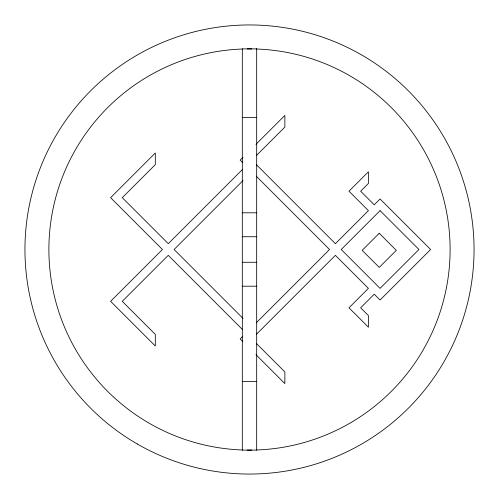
<?xml version="1.0" encoding="UTF-8"?>
<svg xmlns="http://www.w3.org/2000/svg" width="499" height="499" viewBox="0 0 499 499"><rect width="100%" height="100%" fill="white"/><g stroke="black" fill="none" stroke-linecap="round" stroke-linejoin="round"><path stroke-width="0.75" d="M242.888 157.385L240.162 160.11L242.813 162.761M255.968 144.305L284.86 115.412L284.86 127.077L256.224 155.707M242.682 169.248L168.263 243.668L122.267 197.679L155.308 164.645L155.308 152.981L110.61 197.679L162.431 249.5L110.61 301.321L155.308 346.019L155.308 334.355L122.267 301.321L168.263 255.332L242.682 329.752M243.001 180.588L174.089 249.5L243.001 318.412M242.813 336.239L240.162 338.89L242.888 341.615M256.23 322.822L329.552 249.5L256.23 176.178M256.218 334.492L335.384 255.332L368.418 288.366L348.988 307.796L368.418 327.232L368.418 315.574L360.646 307.796L374.25 294.198L380.076 300.024L430.606 249.5L380.076 198.976L374.25 204.802L360.646 191.204L368.418 183.426L368.418 171.768L348.988 191.204L368.418 210.634L335.384 243.668L256.218 164.508M242.321 117.508L256.679 117.508M242.321 212.799L256.679 212.799M242.321 236.732L256.679 236.732M242.321 262.268L256.679 262.268M242.321 286.201L256.679 286.201M242.321 381.492L256.679 381.492M256.224 343.293L284.86 371.923L284.86 383.588L255.968 354.695M256.399 49.008A200.61 200.61 0 0 1 450.11 249.5A200.61 200.61 0 0 1 256.399 449.992M251.795 450.098A200.61 200.61 0 0 1 247.205 450.098M242.601 449.992A200.61 200.61 0 0 1 48.89 249.5A200.61 200.61 0 0 1 242.601 49.008M247.205 48.902A200.61 200.61 0 0 1 251.795 48.902M380.076 210.634L341.21 249.5L380.076 288.366L418.942 249.5L380.076 210.634M379.246 233.27L362.18 250.336L379.246 267.395L396.306 250.336L379.246 233.27M256.679 48.89L242.321 48.89L242.321 450.11L256.679 450.11L256.679 48.89M137.225 443.967A224.55 224.55 0 0 0 474.05 249.5A224.55 224.55 0 0 0 137.225 55.033A224.55 224.55 0 0 0 137.225 443.967"/></g></svg>
